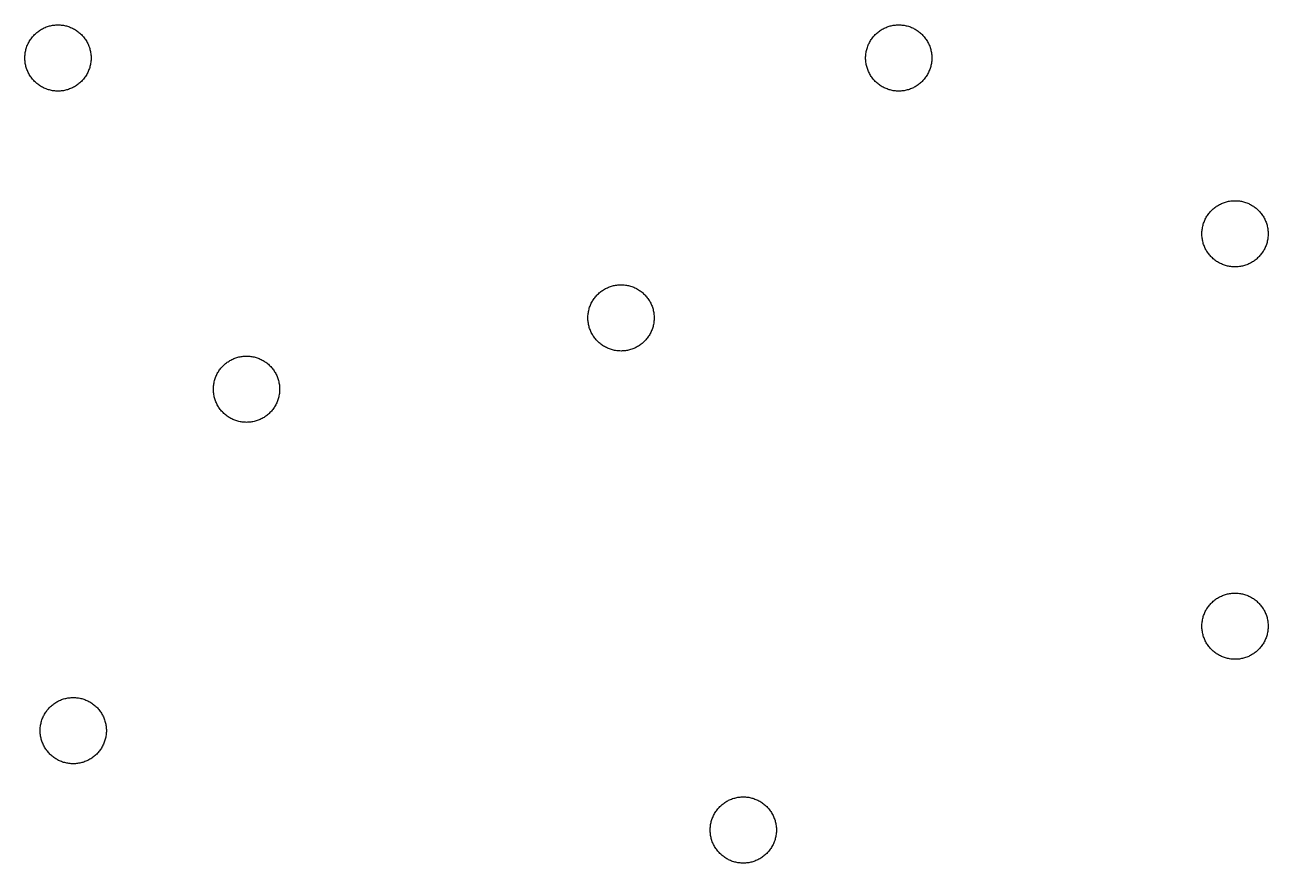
# Model space of a CAD drawing. Header units: millimetres. Extents: x -49 to 48, y -63 to 63.
# Drawn here: x -49.4 to 48.2, y -2.6 to 63.1 of the extents above; entities that cross this region are included whole.
import ezdxf

# ---------------------------------------------------------------- set-up
doc = ezdxf.new("R2010")
doc.units = ezdxf.units.MM

msp = doc.modelspace()

# ---------------------------------------------------------------- linework, layer by layer
for points in [[(-44.24, 60.55), (-44.2414, 60.4649), (-44.2456, 60.38), (-44.2525, 60.2952), (-44.2622, 60.2106), (-44.2747, 60.1265), (-44.29, 60.0428), (-44.3079, 59.9596), (-44.3286, 59.8771), (-44.352, 59.7953), (-44.378, 59.7143), (-44.4066, 59.6341), (-44.4379, 59.555), (-44.4718, 59.477), (-44.5081, 59.4), (-44.547, 59.3244), (-44.5883, 59.25), (-44.6321, 59.177), (-44.6782, 59.1055), (-44.7266, 59.0356), (-44.7773, 58.9672), (-44.8302, 58.9006), (-44.8852, 58.8357), (-44.9424, 58.7727), (-45.0015, 58.7115), (-45.0627, 58.6524), (-45.1257, 58.5952), (-45.1906, 58.5402), (-45.2572, 58.4873), (-45.3256, 58.4366), (-45.3955, 58.3882), (-45.467, 58.3421), (-45.54, 58.2983), (-45.6144, 58.257), (-45.69, 58.2181), (-45.767, 58.1818), (-45.845, 58.1479), (-45.9241, 58.1166), (-46.0043, 58.088), (-46.0853, 58.062), (-46.1671, 58.0386), (-46.2496, 58.0179), (-46.3328, 58), (-46.4165, 57.9847), (-46.5006, 57.9722), (-46.5852, 57.9625), (-46.67, 57.9556), (-46.7549, 57.9514), (-46.84, 57.95), (-46.9251, 57.9514), (-47.01, 57.9556), (-47.0948, 57.9625), (-47.1794, 57.9722), (-47.2635, 57.9847), (-47.3472, 58), (-47.4304, 58.0179), (-47.5129, 58.0386), (-47.5947, 58.062), (-47.6757, 58.088), (-47.7559, 58.1166), (-47.835, 58.1479), (-47.913, 58.1818), (-47.99, 58.2181), (-48.0656, 58.257), (-48.14, 58.2983), (-48.213, 58.3421), (-48.2845, 58.3882), (-48.3544, 58.4366), (-48.4228, 58.4873), (-48.4894, 58.5402), (-48.5543, 58.5952), (-48.6173, 58.6524), (-48.6785, 58.7115), (-48.7376, 58.7727), (-48.7948, 58.8357), (-48.8498, 58.9006), (-48.9027, 58.9672), (-48.9534, 59.0356), (-49.0018, 59.1055), (-49.0479, 59.177), (-49.0917, 59.25), (-49.133, 59.3244), (-49.1719, 59.4), (-49.2082, 59.477), (-49.2421, 59.555), (-49.2734, 59.6341), (-49.302, 59.7143), (-49.328, 59.7953), (-49.3514, 59.8771), (-49.3721, 59.9596), (-49.39, 60.0428), (-49.4053, 60.1265), (-49.4178, 60.2106), (-49.4275, 60.2952), (-49.4344, 60.38), (-49.4386, 60.4649), (-49.44, 60.55), (-49.4386, 60.6351), (-49.4344, 60.72), (-49.4275, 60.8048), (-49.4178, 60.8894), (-49.4053, 60.9735), (-49.39, 61.0572), (-49.3721, 61.1404), (-49.3514, 61.2229), (-49.328, 61.3047), (-49.302, 61.3857), (-49.2734, 61.4659), (-49.2421, 61.545), (-49.2082, 61.623), (-49.1719, 61.7), (-49.133, 61.7756), (-49.0917, 61.85), (-49.0479, 61.923), (-49.0018, 61.9945), (-48.9534, 62.0644), (-48.9027, 62.1328), (-48.8498, 62.1994), (-48.7948, 62.2643), (-48.7376, 62.3273), (-48.6785, 62.3885), (-48.6173, 62.4476), (-48.5543, 62.5048), (-48.4894, 62.5598), (-48.4228, 62.6127), (-48.3544, 62.6634), (-48.2845, 62.7118), (-48.213, 62.7579), (-48.14, 62.8017), (-48.0656, 62.843), (-47.99, 62.8819), (-47.913, 62.9182), (-47.835, 62.9521), (-47.7559, 62.9834), (-47.6757, 63.012), (-47.5947, 63.038), (-47.5129, 63.0614), (-47.4304, 63.0821), (-47.3472, 63.1), (-47.2635, 63.1153), (-47.1794, 63.1278), (-47.0948, 63.1375), (-47.01, 63.1444), (-46.9251, 63.1486), (-46.84, 63.15), (-46.7549, 63.1486), (-46.67, 63.1444), (-46.5852, 63.1375), (-46.5006, 63.1278), (-46.4165, 63.1153), (-46.3328, 63.1), (-46.2496, 63.0821), (-46.1671, 63.0614), (-46.0853, 63.038), (-46.0043, 63.012), (-45.9241, 62.9834), (-45.845, 62.9521), (-45.767, 62.9182), (-45.69, 62.8819), (-45.6144, 62.843), (-45.54, 62.8017), (-45.467, 62.7579), (-45.3955, 62.7118), (-45.3256, 62.6634), (-45.2572, 62.6127), (-45.1906, 62.5598), (-45.1257, 62.5048), (-45.0627, 62.4476), (-45.0015, 62.3885), (-44.9424, 62.3273), (-44.8852, 62.2643), (-44.8302, 62.1994), (-44.7773, 62.1328), (-44.7266, 62.0644), (-44.6782, 61.9945), (-44.6321, 61.923), (-44.5883, 61.85), (-44.547, 61.7756), (-44.5081, 61.7), (-44.4718, 61.623), (-44.4379, 61.545), (-44.4066, 61.4659), (-44.378, 61.3857), (-44.352, 61.3047), (-44.3286, 61.2229), (-44.3079, 61.1404), (-44.29, 61.0572), (-44.2747, 60.9735), (-44.2622, 60.8894), (-44.2525, 60.8048), (-44.2456, 60.72), (-44.2414, 60.6351)], [(21.76, 60.55), (21.7586, 60.4649), (21.7544, 60.38), (21.7475, 60.2952), (21.7378, 60.2106), (21.7253, 60.1265), (21.71, 60.0428), (21.6921, 59.9596), (21.6714, 59.8771), (21.648, 59.7953), (21.622, 59.7143), (21.5934, 59.6341), (21.5621, 59.555), (21.5282, 59.477), (21.4919, 59.4), (21.453, 59.3244), (21.4117, 59.25), (21.3679, 59.177), (21.3218, 59.1055), (21.2734, 59.0356), (21.2227, 58.9672), (21.1698, 58.9006), (21.1148, 58.8357), (21.0576, 58.7727), (20.9985, 58.7115), (20.9373, 58.6524), (20.8743, 58.5952), (20.8094, 58.5402), (20.7428, 58.4873), (20.6744, 58.4366), (20.6045, 58.3882), (20.533, 58.3421), (20.46, 58.2983), (20.3856, 58.257), (20.31, 58.2181), (20.233, 58.1818), (20.155, 58.1479), (20.0759, 58.1166), (19.9957, 58.088), (19.9147, 58.062), (19.8329, 58.0386), (19.7504, 58.0179), (19.6672, 58), (19.5835, 57.9847), (19.4994, 57.9722), (19.4148, 57.9625), (19.33, 57.9556), (19.2451, 57.9514), (19.16, 57.95), (19.0749, 57.9514), (18.99, 57.9556), (18.9052, 57.9625), (18.8206, 57.9722), (18.7365, 57.9847), (18.6528, 58), (18.5696, 58.0179), (18.4871, 58.0386), (18.4053, 58.062), (18.3243, 58.088), (18.2441, 58.1166), (18.165, 58.1479), (18.087, 58.1818), (18.01, 58.2181), (17.9344, 58.257), (17.86, 58.2983), (17.787, 58.3421), (17.7155, 58.3882), (17.6456, 58.4366), (17.5772, 58.4873), (17.5106, 58.5402), (17.4457, 58.5952), (17.3827, 58.6524), (17.3215, 58.7115), (17.2624, 58.7727), (17.2052, 58.8357), (17.1502, 58.9006), (17.0973, 58.9672), (17.0466, 59.0356), (16.9982, 59.1055), (16.9521, 59.177), (16.9083, 59.25), (16.867, 59.3244), (16.8281, 59.4), (16.7918, 59.477), (16.7579, 59.555), (16.7266, 59.6341), (16.698, 59.7143), (16.672, 59.7953), (16.6486, 59.8771), (16.6279, 59.9596), (16.61, 60.0428), (16.5947, 60.1265), (16.5822, 60.2106), (16.5725, 60.2952), (16.5656, 60.38), (16.5614, 60.4649), (16.56, 60.55), (16.5614, 60.6351), (16.5656, 60.72), (16.5725, 60.8048), (16.5822, 60.8894), (16.5947, 60.9735), (16.61, 61.0572), (16.6279, 61.1404), (16.6486, 61.2229), (16.672, 61.3047), (16.698, 61.3857), (16.7266, 61.4659), (16.7579, 61.545), (16.7918, 61.623), (16.8281, 61.7), (16.867, 61.7756), (16.9083, 61.85), (16.9521, 61.923), (16.9982, 61.9945), (17.0466, 62.0644), (17.0973, 62.1328), (17.1502, 62.1994), (17.2052, 62.2643), (17.2624, 62.3273), (17.3215, 62.3885), (17.3827, 62.4476), (17.4457, 62.5048), (17.5106, 62.5598), (17.5772, 62.6127), (17.6456, 62.6634), (17.7155, 62.7118), (17.787, 62.7579), (17.86, 62.8017), (17.9344, 62.843), (18.01, 62.8819), (18.087, 62.9182), (18.165, 62.9521), (18.2441, 62.9834), (18.3243, 63.012), (18.4053, 63.038), (18.4871, 63.0614), (18.5696, 63.0821), (18.6528, 63.1), (18.7365, 63.1153), (18.8206, 63.1278), (18.9052, 63.1375), (18.99, 63.1444), (19.0749, 63.1486), (19.16, 63.15), (19.2451, 63.1486), (19.33, 63.1444), (19.4148, 63.1375), (19.4994, 63.1278), (19.5835, 63.1153), (19.6672, 63.1), (19.7504, 63.0821), (19.8329, 63.0614), (19.9147, 63.038), (19.9957, 63.012), (20.0759, 62.9834), (20.155, 62.9521), (20.233, 62.9182), (20.31, 62.8819), (20.3856, 62.843), (20.46, 62.8017), (20.533, 62.7579), (20.6045, 62.7118), (20.6744, 62.6634), (20.7428, 62.6127), (20.8094, 62.5598), (20.8743, 62.5048), (20.9373, 62.4476), (20.9985, 62.3885), (21.0576, 62.3273), (21.1148, 62.2643), (21.1698, 62.1994), (21.2227, 62.1328), (21.2734, 62.0644), (21.3218, 61.9945), (21.3679, 61.923), (21.4117, 61.85), (21.453, 61.7756), (21.4919, 61.7), (21.5282, 61.623), (21.5621, 61.545), (21.5934, 61.4659), (21.622, 61.3857), (21.648, 61.3047), (21.6714, 61.2229), (21.6921, 61.1404), (21.71, 61.0572), (21.7253, 60.9735), (21.7378, 60.8894), (21.7475, 60.8048), (21.7544, 60.72), (21.7586, 60.6351)], [(48.16, 46.75), (48.1586, 46.6649), (48.1544, 46.58), (48.1475, 46.4952), (48.1378, 46.4106), (48.1253, 46.3265), (48.11, 46.2428), (48.0921, 46.1596), (48.0714, 46.0771), (48.048, 45.9953), (48.022, 45.9143), (47.9934, 45.8341), (47.9621, 45.755), (47.9282, 45.677), (47.8919, 45.6), (47.853, 45.5244), (47.8117, 45.45), (47.7679, 45.377), (47.7218, 45.3055), (47.6734, 45.2356), (47.6227, 45.1672), (47.5698, 45.1006), (47.5148, 45.0357), (47.4576, 44.9727), (47.3985, 44.9115), (47.3373, 44.8524), (47.2743, 44.7952), (47.2094, 44.7402), (47.1428, 44.6873), (47.0744, 44.6366), (47.0045, 44.5882), (46.933, 44.5421), (46.86, 44.4983), (46.7856, 44.457), (46.71, 44.4181), (46.633, 44.3818), (46.555, 44.3479), (46.4759, 44.3166), (46.3957, 44.288), (46.3147, 44.262), (46.2329, 44.2386), (46.1504, 44.2179), (46.0672, 44.2), (45.9835, 44.1847), (45.8994, 44.1722), (45.8148, 44.1625), (45.73, 44.1556), (45.6451, 44.1514), (45.56, 44.15), (45.4749, 44.1514), (45.39, 44.1556), (45.3052, 44.1625), (45.2206, 44.1722), (45.1365, 44.1847), (45.0528, 44.2), (44.9696, 44.2179), (44.8871, 44.2386), (44.8053, 44.262), (44.7243, 44.288), (44.6441, 44.3166), (44.565, 44.3479), (44.487, 44.3818), (44.41, 44.4181), (44.3344, 44.457), (44.26, 44.4983), (44.187, 44.5421), (44.1155, 44.5882), (44.0456, 44.6366), (43.9772, 44.6873), (43.9106, 44.7402), (43.8457, 44.7952), (43.7827, 44.8524), (43.7215, 44.9115), (43.6624, 44.9727), (43.6052, 45.0357), (43.5502, 45.1006), (43.4973, 45.1672), (43.4466, 45.2356), (43.3982, 45.3055), (43.3521, 45.377), (43.3083, 45.45), (43.267, 45.5244), (43.2281, 45.6), (43.1918, 45.677), (43.1579, 45.755), (43.1266, 45.8341), (43.098, 45.9143), (43.072, 45.9953), (43.0486, 46.0771), (43.0279, 46.1596), (43.01, 46.2428), (42.9947, 46.3265), (42.9822, 46.4106), (42.9725, 46.4952), (42.9656, 46.58), (42.9614, 46.6649), (42.96, 46.75), (42.9614, 46.8351), (42.9656, 46.92), (42.9725, 47.0048), (42.9822, 47.0894), (42.9947, 47.1735), (43.01, 47.2572), (43.0279, 47.3404), (43.0486, 47.4229), (43.072, 47.5047), (43.098, 47.5857), (43.1266, 47.6659), (43.1579, 47.745), (43.1918, 47.823), (43.2281, 47.9), (43.267, 47.9756), (43.3083, 48.05), (43.3521, 48.123), (43.3982, 48.1945), (43.4466, 48.2644), (43.4973, 48.3328), (43.5502, 48.3994), (43.6052, 48.4643), (43.6624, 48.5273), (43.7215, 48.5885), (43.7827, 48.6476), (43.8457, 48.7048), (43.9106, 48.7598), (43.9772, 48.8127), (44.0456, 48.8634), (44.1155, 48.9118), (44.187, 48.9579), (44.26, 49.0017), (44.3344, 49.043), (44.41, 49.0819), (44.487, 49.1182), (44.565, 49.1521), (44.6441, 49.1834), (44.7243, 49.212), (44.8053, 49.238), (44.8871, 49.2614), (44.9696, 49.2821), (45.0528, 49.3), (45.1365, 49.3153), (45.2206, 49.3278), (45.3052, 49.3375), (45.39, 49.3444), (45.4749, 49.3486), (45.56, 49.35), (45.6451, 49.3486), (45.73, 49.3444), (45.8148, 49.3375), (45.8994, 49.3278), (45.9835, 49.3153), (46.0672, 49.3), (46.1504, 49.2821), (46.2329, 49.2614), (46.3147, 49.238), (46.3957, 49.212), (46.4759, 49.1834), (46.555, 49.1521), (46.633, 49.1182), (46.71, 49.0819), (46.7856, 49.043), (46.86, 49.0017), (46.933, 48.9579), (47.0045, 48.9118), (47.0744, 48.8634), (47.1428, 48.8127), (47.2094, 48.7598), (47.2743, 48.7048), (47.3373, 48.6476), (47.3985, 48.5885), (47.4576, 48.5273), (47.5148, 48.4643), (47.5698, 48.3994), (47.6227, 48.3328), (47.6734, 48.2644), (47.7218, 48.1945), (47.7679, 48.123), (47.8117, 48.05), (47.853, 47.9756), (47.8919, 47.9), (47.9282, 47.823), (47.9621, 47.745), (47.9934, 47.6659), (48.022, 47.5857), (48.048, 47.5047), (48.0714, 47.4229), (48.0921, 47.3404), (48.11, 47.2572), (48.1253, 47.1735), (48.1378, 47.0894), (48.1475, 47.0048), (48.1544, 46.92), (48.1586, 46.8351)], [(-0.04, 40.15), (-0.0414, 40.0649), (-0.0456, 39.98), (-0.0525, 39.8952), (-0.0622, 39.8106), (-0.0747, 39.7265), (-0.09, 39.6428), (-0.1079, 39.5596), (-0.1286, 39.4771), (-0.152, 39.3953), (-0.178, 39.3143), (-0.2066, 39.2341), (-0.2379, 39.155), (-0.2718, 39.077), (-0.3081, 39), (-0.347, 38.9244), (-0.3883, 38.85), (-0.4321, 38.777), (-0.4782, 38.7055), (-0.5266, 38.6356), (-0.5773, 38.5672), (-0.6302, 38.5006), (-0.6852, 38.4357), (-0.7424, 38.3727), (-0.8015, 38.3115), (-0.8627, 38.2524), (-0.9257, 38.1952), (-0.9906, 38.1402), (-1.0572, 38.0873), (-1.1256, 38.0366), (-1.1955, 37.9882), (-1.267, 37.9421), (-1.34, 37.8983), (-1.4144, 37.857), (-1.49, 37.8181), (-1.567, 37.7818), (-1.645, 37.7479), (-1.7241, 37.7166), (-1.8043, 37.688), (-1.8853, 37.662), (-1.9671, 37.6386), (-2.0496, 37.6179), (-2.1328, 37.6), (-2.2165, 37.5847), (-2.3006, 37.5722), (-2.3852, 37.5625), (-2.47, 37.5556), (-2.5549, 37.5514), (-2.64, 37.55), (-2.7251, 37.5514), (-2.81, 37.5556), (-2.8948, 37.5625), (-2.9794, 37.5722), (-3.0635, 37.5847), (-3.1472, 37.6), (-3.2304, 37.6179), (-3.3129, 37.6386), (-3.3947, 37.662), (-3.4757, 37.688), (-3.5559, 37.7166), (-3.635, 37.7479), (-3.713, 37.7818), (-3.79, 37.8181), (-3.8656, 37.857), (-3.94, 37.8983), (-4.013, 37.9421), (-4.0845, 37.9882), (-4.1544, 38.0366), (-4.2228, 38.0873), (-4.2894, 38.1402), (-4.3543, 38.1952), (-4.4173, 38.2524), (-4.4785, 38.3115), (-4.5376, 38.3727), (-4.5948, 38.4357), (-4.6498, 38.5006), (-4.7027, 38.5672), (-4.7534, 38.6356), (-4.8018, 38.7055), (-4.8479, 38.777), (-4.8917, 38.85), (-4.933, 38.9244), (-4.9719, 39), (-5.0082, 39.077), (-5.0421, 39.155), (-5.0734, 39.2341), (-5.102, 39.3143), (-5.128, 39.3953), (-5.1514, 39.4771), (-5.1721, 39.5596), (-5.19, 39.6428), (-5.2053, 39.7265), (-5.2178, 39.8106), (-5.2275, 39.8952), (-5.2344, 39.98), (-5.2386, 40.0649), (-5.24, 40.15), (-5.2386, 40.2351), (-5.2344, 40.32), (-5.2275, 40.4048), (-5.2178, 40.4894), (-5.2053, 40.5735), (-5.19, 40.6572), (-5.1721, 40.7404), (-5.1514, 40.8229), (-5.128, 40.9047), (-5.102, 40.9857), (-5.0734, 41.0659), (-5.0421, 41.145), (-5.0082, 41.223), (-4.9719, 41.3), (-4.933, 41.3756), (-4.8917, 41.45), (-4.8479, 41.523), (-4.8018, 41.5945), (-4.7534, 41.6644), (-4.7027, 41.7328), (-4.6498, 41.7994), (-4.5948, 41.8643), (-4.5376, 41.9273), (-4.4785, 41.9885), (-4.4173, 42.0476), (-4.3543, 42.1048), (-4.2894, 42.1598), (-4.2228, 42.2127), (-4.1544, 42.2634), (-4.0845, 42.3118), (-4.013, 42.3579), (-3.94, 42.4017), (-3.8656, 42.443), (-3.79, 42.4819), (-3.713, 42.5182), (-3.635, 42.5521), (-3.5559, 42.5834), (-3.4757, 42.612), (-3.3947, 42.638), (-3.3129, 42.6614), (-3.2304, 42.6821), (-3.1472, 42.7), (-3.0635, 42.7153), (-2.9794, 42.7278), (-2.8948, 42.7375), (-2.81, 42.7444), (-2.7251, 42.7486), (-2.64, 42.75), (-2.5549, 42.7486), (-2.47, 42.7444), (-2.3852, 42.7375), (-2.3006, 42.7278), (-2.2165, 42.7153), (-2.1328, 42.7), (-2.0496, 42.6821), (-1.9671, 42.6614), (-1.8853, 42.638), (-1.8043, 42.612), (-1.7241, 42.5834), (-1.645, 42.5521), (-1.567, 42.5182), (-1.49, 42.4819), (-1.4144, 42.443), (-1.34, 42.4017), (-1.267, 42.3579), (-1.1955, 42.3118), (-1.1256, 42.2634), (-1.0572, 42.2127), (-0.9906, 42.1598), (-0.9257, 42.1048), (-0.8627, 42.0476), (-0.8015, 41.9885), (-0.7424, 41.9273), (-0.6852, 41.8643), (-0.6302, 41.7994), (-0.5773, 41.7328), (-0.5266, 41.6644), (-0.4782, 41.5945), (-0.4321, 41.523), (-0.3883, 41.45), (-0.347, 41.3756), (-0.3081, 41.3), (-0.2718, 41.223), (-0.2379, 41.145), (-0.2066, 41.0659), (-0.178, 40.9857), (-0.152, 40.9047), (-0.1286, 40.8229), (-0.1079, 40.7404), (-0.09, 40.6572), (-0.0747, 40.5735), (-0.0622, 40.4894), (-0.0525, 40.4048), (-0.0456, 40.32), (-0.0414, 40.2351)], [(-29.44, 34.55), (-29.4414, 34.4649), (-29.4456, 34.38), (-29.4525, 34.2952), (-29.4622, 34.2106), (-29.4747, 34.1265), (-29.49, 34.0428), (-29.5079, 33.9596), (-29.5286, 33.8771), (-29.552, 33.7953), (-29.578, 33.7143), (-29.6066, 33.6341), (-29.6379, 33.555), (-29.6718, 33.477), (-29.7081, 33.4), (-29.747, 33.3244), (-29.7883, 33.25), (-29.8321, 33.177), (-29.8782, 33.1055), (-29.9266, 33.0356), (-29.9773, 32.9672), (-30.0302, 32.9006), (-30.0852, 32.8357), (-30.1424, 32.7727), (-30.2015, 32.7115), (-30.2627, 32.6524), (-30.3257, 32.5952), (-30.3906, 32.5402), (-30.4572, 32.4873), (-30.5256, 32.4366), (-30.5955, 32.3882), (-30.667, 32.3421), (-30.74, 32.2983), (-30.8144, 32.257), (-30.89, 32.2181), (-30.967, 32.1818), (-31.045, 32.1479), (-31.1241, 32.1166), (-31.2043, 32.088), (-31.2853, 32.062), (-31.3671, 32.0386), (-31.4496, 32.0179), (-31.5328, 32), (-31.6165, 31.9847), (-31.7006, 31.9722), (-31.7852, 31.9625), (-31.87, 31.9556), (-31.9549, 31.9514), (-32.04, 31.95), (-32.1251, 31.9514), (-32.21, 31.9556), (-32.2948, 31.9625), (-32.3794, 31.9722), (-32.4635, 31.9847), (-32.5472, 32), (-32.6304, 32.0179), (-32.7129, 32.0386), (-32.7947, 32.062), (-32.8757, 32.088), (-32.9559, 32.1166), (-33.035, 32.1479), (-33.113, 32.1818), (-33.19, 32.2181), (-33.2656, 32.257), (-33.34, 32.2983), (-33.413, 32.3421), (-33.4845, 32.3882), (-33.5544, 32.4366), (-33.6228, 32.4873), (-33.6894, 32.5402), (-33.7543, 32.5952), (-33.8173, 32.6524), (-33.8785, 32.7115), (-33.9376, 32.7727), (-33.9948, 32.8357), (-34.0498, 32.9006), (-34.1027, 32.9672), (-34.1534, 33.0356), (-34.2018, 33.1055), (-34.2479, 33.177), (-34.2917, 33.25), (-34.333, 33.3244), (-34.3719, 33.4), (-34.4082, 33.477), (-34.4421, 33.555), (-34.4734, 33.6341), (-34.502, 33.7143), (-34.528, 33.7953), (-34.5514, 33.8771), (-34.5721, 33.9596), (-34.59, 34.0428), (-34.6053, 34.1265), (-34.6178, 34.2106), (-34.6275, 34.2952), (-34.6344, 34.38), (-34.6386, 34.4649), (-34.64, 34.55), (-34.6386, 34.6351), (-34.6344, 34.72), (-34.6275, 34.8048), (-34.6178, 34.8894), (-34.6053, 34.9735), (-34.59, 35.0572), (-34.5721, 35.1404), (-34.5514, 35.2229), (-34.528, 35.3047), (-34.502, 35.3857), (-34.4734, 35.4659), (-34.4421, 35.545), (-34.4082, 35.623), (-34.3719, 35.7), (-34.333, 35.7756), (-34.2917, 35.85), (-34.2479, 35.923), (-34.2018, 35.9945), (-34.1534, 36.0644), (-34.1027, 36.1328), (-34.0498, 36.1994), (-33.9948, 36.2643), (-33.9376, 36.3273), (-33.8785, 36.3885), (-33.8173, 36.4476), (-33.7543, 36.5048), (-33.6894, 36.5598), (-33.6228, 36.6127), (-33.5544, 36.6634), (-33.4845, 36.7118), (-33.413, 36.7579), (-33.34, 36.8017), (-33.2656, 36.843), (-33.19, 36.8819), (-33.113, 36.9182), (-33.035, 36.9521), (-32.9559, 36.9834), (-32.8757, 37.012), (-32.7947, 37.038), (-32.7129, 37.0614), (-32.6304, 37.0821), (-32.5472, 37.1), (-32.4635, 37.1153), (-32.3794, 37.1278), (-32.2948, 37.1375), (-32.21, 37.1444), (-32.1251, 37.1486), (-32.04, 37.15), (-31.9549, 37.1486), (-31.87, 37.1444), (-31.7852, 37.1375), (-31.7006, 37.1278), (-31.6165, 37.1153), (-31.5328, 37.1), (-31.4496, 37.0821), (-31.3671, 37.0614), (-31.2853, 37.038), (-31.2043, 37.012), (-31.1241, 36.9834), (-31.045, 36.9521), (-30.967, 36.9182), (-30.89, 36.8819), (-30.8144, 36.843), (-30.74, 36.8017), (-30.667, 36.7579), (-30.5955, 36.7118), (-30.5256, 36.6634), (-30.4572, 36.6127), (-30.3906, 36.5598), (-30.3257, 36.5048), (-30.2627, 36.4476), (-30.2015, 36.3885), (-30.1424, 36.3273), (-30.0852, 36.2643), (-30.0302, 36.1994), (-29.9773, 36.1328), (-29.9266, 36.0644), (-29.8782, 35.9945), (-29.8321, 35.923), (-29.7883, 35.85), (-29.747, 35.7756), (-29.7081, 35.7), (-29.6718, 35.623), (-29.6379, 35.545), (-29.6066, 35.4659), (-29.578, 35.3857), (-29.552, 35.3047), (-29.5286, 35.2229), (-29.5079, 35.1404), (-29.49, 35.0572), (-29.4747, 34.9735), (-29.4622, 34.8894), (-29.4525, 34.8048), (-29.4456, 34.72), (-29.4414, 34.6351)], [(48.16, 15.95), (48.1586, 15.8649), (48.1544, 15.78), (48.1475, 15.6952), (48.1378, 15.6106), (48.1253, 15.5265), (48.11, 15.4428), (48.0921, 15.3596), (48.0714, 15.2771), (48.048, 15.1953), (48.022, 15.1143), (47.9934, 15.0341), (47.9621, 14.955), (47.9282, 14.877), (47.8919, 14.8), (47.853, 14.7244), (47.8117, 14.65), (47.7679, 14.577), (47.7218, 14.5055), (47.6734, 14.4356), (47.6227, 14.3672), (47.5698, 14.3006), (47.5148, 14.2357), (47.4576, 14.1727), (47.3985, 14.1115), (47.3373, 14.0524), (47.2743, 13.9952), (47.2094, 13.9402), (47.1428, 13.8873), (47.0744, 13.8366), (47.0045, 13.7882), (46.933, 13.7421), (46.86, 13.6983), (46.7856, 13.657), (46.71, 13.6181), (46.633, 13.5818), (46.555, 13.5479), (46.4759, 13.5166), (46.3957, 13.488), (46.3147, 13.462), (46.2329, 13.4386), (46.1504, 13.4179), (46.0672, 13.4), (45.9835, 13.3847), (45.8994, 13.3722), (45.8148, 13.3625), (45.73, 13.3556), (45.6451, 13.3514), (45.56, 13.35), (45.4749, 13.3514), (45.39, 13.3556), (45.3052, 13.3625), (45.2206, 13.3722), (45.1365, 13.3847), (45.0528, 13.4), (44.9696, 13.4179), (44.8871, 13.4386), (44.8053, 13.462), (44.7243, 13.488), (44.6441, 13.5166), (44.565, 13.5479), (44.487, 13.5818), (44.41, 13.6181), (44.3344, 13.657), (44.26, 13.6983), (44.187, 13.7421), (44.1155, 13.7882), (44.0456, 13.8366), (43.9772, 13.8873), (43.9106, 13.9402), (43.8457, 13.9952), (43.7827, 14.0524), (43.7215, 14.1115), (43.6624, 14.1727), (43.6052, 14.2357), (43.5502, 14.3006), (43.4973, 14.3672), (43.4466, 14.4356), (43.3982, 14.5055), (43.3521, 14.577), (43.3083, 14.65), (43.267, 14.7244), (43.2281, 14.8), (43.1918, 14.877), (43.1579, 14.955), (43.1266, 15.0341), (43.098, 15.1143), (43.072, 15.1953), (43.0486, 15.2771), (43.0279, 15.3596), (43.01, 15.4428), (42.9947, 15.5265), (42.9822, 15.6106), (42.9725, 15.6952), (42.9656, 15.78), (42.9614, 15.8649), (42.96, 15.95), (42.9614, 16.0351), (42.9656, 16.12), (42.9725, 16.2048), (42.9822, 16.2894), (42.9947, 16.3735), (43.01, 16.4572), (43.0279, 16.5404), (43.0486, 16.6229), (43.072, 16.7047), (43.098, 16.7857), (43.1266, 16.8659), (43.1579, 16.945), (43.1918, 17.023), (43.2281, 17.1), (43.267, 17.1756), (43.3083, 17.25), (43.3521, 17.323), (43.3982, 17.3945), (43.4466, 17.4644), (43.4973, 17.5328), (43.5502, 17.5994), (43.6052, 17.6643), (43.6624, 17.7273), (43.7215, 17.7885), (43.7827, 17.8476), (43.8457, 17.9048), (43.9106, 17.9598), (43.9772, 18.0127), (44.0456, 18.0634), (44.1155, 18.1118), (44.187, 18.1579), (44.26, 18.2017), (44.3344, 18.243), (44.41, 18.2819), (44.487, 18.3182), (44.565, 18.3521), (44.6441, 18.3834), (44.7243, 18.412), (44.8053, 18.438), (44.8871, 18.4614), (44.9696, 18.4821), (45.0528, 18.5), (45.1365, 18.5153), (45.2206, 18.5278), (45.3052, 18.5375), (45.39, 18.5444), (45.4749, 18.5486), (45.56, 18.55), (45.6451, 18.5486), (45.73, 18.5444), (45.8148, 18.5375), (45.8994, 18.5278), (45.9835, 18.5153), (46.0672, 18.5), (46.1504, 18.4821), (46.2329, 18.4614), (46.3147, 18.438), (46.3957, 18.412), (46.4759, 18.3834), (46.555, 18.3521), (46.633, 18.3182), (46.71, 18.2819), (46.7856, 18.243), (46.86, 18.2017), (46.933, 18.1579), (47.0045, 18.1118), (47.0744, 18.0634), (47.1428, 18.0127), (47.2094, 17.9598), (47.2743, 17.9048), (47.3373, 17.8476), (47.3985, 17.7885), (47.4576, 17.7273), (47.5148, 17.6643), (47.5698, 17.5994), (47.6227, 17.5328), (47.6734, 17.4644), (47.7218, 17.3945), (47.7679, 17.323), (47.8117, 17.25), (47.853, 17.1756), (47.8919, 17.1), (47.9282, 17.023), (47.9621, 16.945), (47.9934, 16.8659), (48.022, 16.7857), (48.048, 16.7047), (48.0714, 16.6229), (48.0921, 16.5404), (48.11, 16.4572), (48.1253, 16.3735), (48.1378, 16.2894), (48.1475, 16.2048), (48.1544, 16.12), (48.1586, 16.0351)], [(-43.04, 7.75), (-43.0414, 7.6649), (-43.0456, 7.58), (-43.0525, 7.4952), (-43.0622, 7.4106), (-43.0747, 7.3265), (-43.09, 7.2428), (-43.1079, 7.1596), (-43.1286, 7.0771), (-43.152, 6.9953), (-43.178, 6.9143), (-43.2066, 6.8341), (-43.2379, 6.755), (-43.2718, 6.677), (-43.3081, 6.6), (-43.347, 6.5244), (-43.3883, 6.45), (-43.4321, 6.377), (-43.4782, 6.3055), (-43.5266, 6.2356), (-43.5773, 6.1672), (-43.6302, 6.1006), (-43.6852, 6.0357), (-43.7424, 5.9727), (-43.8015, 5.9115), (-43.8627, 5.8524), (-43.9257, 5.7952), (-43.9906, 5.7402), (-44.0572, 5.6873), (-44.1256, 5.6366), (-44.1955, 5.5882), (-44.267, 5.5421), (-44.34, 5.4983), (-44.4144, 5.457), (-44.49, 5.4181), (-44.567, 5.3818), (-44.645, 5.3479), (-44.7241, 5.3166), (-44.8043, 5.288), (-44.8853, 5.262), (-44.9671, 5.2386), (-45.0496, 5.2179), (-45.1328, 5.2), (-45.2165, 5.1847), (-45.3006, 5.1722), (-45.3852, 5.1625), (-45.47, 5.1556), (-45.5549, 5.1514), (-45.64, 5.15), (-45.7251, 5.1514), (-45.81, 5.1556), (-45.8948, 5.1625), (-45.9794, 5.1722), (-46.0635, 5.1847), (-46.1472, 5.2), (-46.2304, 5.2179), (-46.3129, 5.2386), (-46.3947, 5.262), (-46.4757, 5.288), (-46.5559, 5.3166), (-46.635, 5.3479), (-46.713, 5.3818), (-46.79, 5.4181), (-46.8656, 5.457), (-46.94, 5.4983), (-47.013, 5.5421), (-47.0845, 5.5882), (-47.1544, 5.6366), (-47.2228, 5.6873), (-47.2894, 5.7402), (-47.3543, 5.7952), (-47.4173, 5.8524), (-47.4785, 5.9115), (-47.5376, 5.9727), (-47.5948, 6.0357), (-47.6498, 6.1006), (-47.7027, 6.1672), (-47.7534, 6.2356), (-47.8018, 6.3055), (-47.8479, 6.377), (-47.8917, 6.45), (-47.933, 6.5244), (-47.9719, 6.6), (-48.0082, 6.677), (-48.0421, 6.755), (-48.0734, 6.8341), (-48.102, 6.9143), (-48.128, 6.9953), (-48.1514, 7.0771), (-48.1721, 7.1596), (-48.19, 7.2428), (-48.2053, 7.3265), (-48.2178, 7.4106), (-48.2275, 7.4952), (-48.2344, 7.58), (-48.2386, 7.6649), (-48.24, 7.75), (-48.2386, 7.8351), (-48.2344, 7.92), (-48.2275, 8.0048), (-48.2178, 8.0894), (-48.2053, 8.1735), (-48.19, 8.2572), (-48.1721, 8.3404), (-48.1514, 8.4229), (-48.128, 8.5047), (-48.102, 8.5857), (-48.0734, 8.6659), (-48.0421, 8.745), (-48.0082, 8.823), (-47.9719, 8.9), (-47.933, 8.9756), (-47.8917, 9.05), (-47.8479, 9.123), (-47.8018, 9.1945), (-47.7534, 9.2644), (-47.7027, 9.3328), (-47.6498, 9.3994), (-47.5948, 9.4643), (-47.5376, 9.5273), (-47.4785, 9.5885), (-47.4173, 9.6476), (-47.3543, 9.7048), (-47.2894, 9.7598), (-47.2228, 9.8127), (-47.1544, 9.8634), (-47.0845, 9.9118), (-47.013, 9.9579), (-46.94, 10.0017), (-46.8656, 10.043), (-46.79, 10.0819), (-46.713, 10.1182), (-46.635, 10.1521), (-46.5559, 10.1834), (-46.4757, 10.212), (-46.3947, 10.238), (-46.3129, 10.2614), (-46.2304, 10.2821), (-46.1472, 10.3), (-46.0635, 10.3153), (-45.9794, 10.3278), (-45.8948, 10.3375), (-45.81, 10.3444), (-45.7251, 10.3486), (-45.64, 10.35), (-45.5549, 10.3486), (-45.47, 10.3444), (-45.3852, 10.3375), (-45.3006, 10.3278), (-45.2165, 10.3153), (-45.1328, 10.3), (-45.0496, 10.2821), (-44.9671, 10.2614), (-44.8853, 10.238), (-44.8043, 10.212), (-44.7241, 10.1834), (-44.645, 10.1521), (-44.567, 10.1182), (-44.49, 10.0819), (-44.4144, 10.043), (-44.34, 10.0017), (-44.267, 9.9579), (-44.1955, 9.9118), (-44.1256, 9.8634), (-44.0572, 9.8127), (-43.9906, 9.7598), (-43.9257, 9.7048), (-43.8627, 9.6476), (-43.8015, 9.5885), (-43.7424, 9.5273), (-43.6852, 9.4643), (-43.6302, 9.3994), (-43.5773, 9.3328), (-43.5266, 9.2644), (-43.4782, 9.1945), (-43.4321, 9.123), (-43.3883, 9.05), (-43.347, 8.9756), (-43.3081, 8.9), (-43.2718, 8.823), (-43.2379, 8.745), (-43.2066, 8.6659), (-43.178, 8.5857), (-43.152, 8.5047), (-43.1286, 8.4229), (-43.1079, 8.3404), (-43.09, 8.2572), (-43.0747, 8.1735), (-43.0622, 8.0894), (-43.0525, 8.0048), (-43.0456, 7.92), (-43.0414, 7.8351)], [(9.56, -0.05), (9.5586, -0.1351), (9.5544, -0.22), (9.5475, -0.3048), (9.5378, -0.3894), (9.5253, -0.4735), (9.51, -0.5572), (9.4921, -0.6404), (9.4714, -0.7229), (9.448, -0.8047), (9.422, -0.8857), (9.3934, -0.9659), (9.3621, -1.045), (9.3282, -1.123), (9.2919, -1.2), (9.253, -1.2756), (9.2117, -1.35), (9.1679, -1.423), (9.1218, -1.4945), (9.0734, -1.5644), (9.0227, -1.6328), (8.9698, -1.6994), (8.9148, -1.7643), (8.8576, -1.8273), (8.7985, -1.8885), (8.7373, -1.9476), (8.6743, -2.0048), (8.6094, -2.0598), (8.5428, -2.1127), (8.4744, -2.1634), (8.4045, -2.2118), (8.333, -2.2579), (8.26, -2.3017), (8.1856, -2.343), (8.11, -2.3819), (8.033, -2.4182), (7.955, -2.4521), (7.8759, -2.4834), (7.7957, -2.512), (7.7147, -2.538), (7.6329, -2.5614), (7.5504, -2.5821), (7.4672, -2.6), (7.3835, -2.6153), (7.2994, -2.6278), (7.2148, -2.6375), (7.13, -2.6444), (7.0451, -2.6486), (6.96, -2.65), (6.8749, -2.6486), (6.79, -2.6444), (6.7052, -2.6375), (6.6206, -2.6278), (6.5365, -2.6153), (6.4528, -2.6), (6.3696, -2.5821), (6.2871, -2.5614), (6.2053, -2.538), (6.1243, -2.512), (6.0441, -2.4834), (5.965, -2.4521), (5.887, -2.4182), (5.81, -2.3819), (5.7344, -2.343), (5.66, -2.3017), (5.587, -2.2579), (5.5155, -2.2118), (5.4456, -2.1634), (5.3772, -2.1127), (5.3106, -2.0598), (5.2457, -2.0048), (5.1827, -1.9476), (5.1215, -1.8885), (5.0624, -1.8273), (5.0052, -1.7643), (4.9502, -1.6994), (4.8973, -1.6328), (4.8466, -1.5644), (4.7982, -1.4945), (4.7521, -1.423), (4.7083, -1.35), (4.667, -1.2756), (4.6281, -1.2), (4.5918, -1.123), (4.5579, -1.045), (4.5266, -0.9659), (4.498, -0.8857), (4.472, -0.8047), (4.4486, -0.7229), (4.4279, -0.6404), (4.41, -0.5572), (4.3947, -0.4735), (4.3822, -0.3894), (4.3725, -0.3048), (4.3656, -0.22), (4.3614, -0.1351), (4.36, -0.05), (4.3614, 0.0351), (4.3656, 0.12), (4.3725, 0.2048), (4.3822, 0.2894), (4.3947, 0.3735), (4.41, 0.4572), (4.4279, 0.5404), (4.4486, 0.6229), (4.472, 0.7047), (4.498, 0.7857), (4.5266, 0.8659), (4.5579, 0.945), (4.5918, 1.023), (4.6281, 1.1), (4.667, 1.1756), (4.7083, 1.25), (4.7521, 1.323), (4.7982, 1.3945), (4.8466, 1.4644), (4.8973, 1.5328), (4.9502, 1.5994), (5.0052, 1.6643), (5.0624, 1.7273), (5.1215, 1.7885), (5.1827, 1.8476), (5.2457, 1.9048), (5.3106, 1.9598), (5.3772, 2.0127), (5.4456, 2.0634), (5.5155, 2.1118), (5.587, 2.1579), (5.66, 2.2017), (5.7344, 2.243), (5.81, 2.2819), (5.887, 2.3182), (5.965, 2.3521), (6.0441, 2.3834), (6.1243, 2.412), (6.2053, 2.438), (6.2871, 2.4614), (6.3696, 2.4821), (6.4528, 2.5), (6.5365, 2.5153), (6.6206, 2.5278), (6.7052, 2.5375), (6.79, 2.5444), (6.8749, 2.5486), (6.96, 2.55), (7.0451, 2.5486), (7.13, 2.5444), (7.2148, 2.5375), (7.2994, 2.5278), (7.3835, 2.5153), (7.4672, 2.5), (7.5504, 2.4821), (7.6329, 2.4614), (7.7147, 2.438), (7.7957, 2.412), (7.8759, 2.3834), (7.955, 2.3521), (8.033, 2.3182), (8.11, 2.2819), (8.1856, 2.243), (8.26, 2.2017), (8.333, 2.1579), (8.4045, 2.1118), (8.4744, 2.0634), (8.5428, 2.0127), (8.6094, 1.9598), (8.6743, 1.9048), (8.7373, 1.8476), (8.7985, 1.7885), (8.8576, 1.7273), (8.9148, 1.6643), (8.9698, 1.5994), (9.0227, 1.5328), (9.0734, 1.4644), (9.1218, 1.3945), (9.1679, 1.323), (9.2117, 1.25), (9.253, 1.1756), (9.2919, 1.1), (9.3282, 1.023), (9.3621, 0.945), (9.3934, 0.8659), (9.422, 0.7857), (9.448, 0.7047), (9.4714, 0.6229), (9.4921, 0.5404), (9.51, 0.4572), (9.5253, 0.3735), (9.5378, 0.2894), (9.5475, 0.2048), (9.5544, 0.12), (9.5586, 0.0351)]]:
    msp.add_lwpolyline(points, close=True)

doc.saveas('drawing.dxf')
